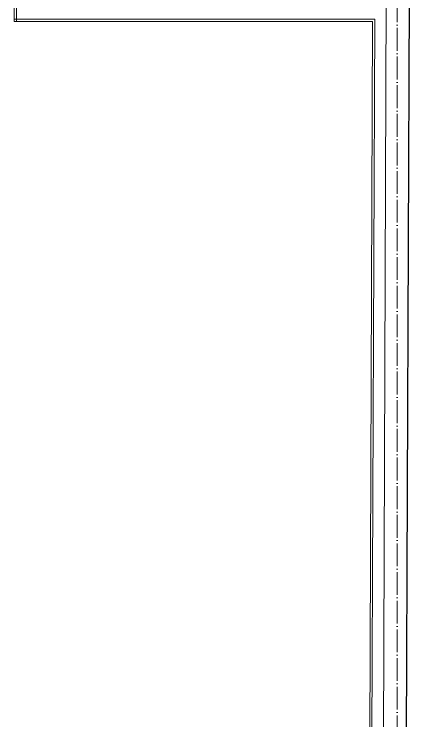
# Model space of a CAD drawing. Header units: millimetres. Extents: x -13069 to 207500, y -71366 to 56785.
# Drawn here: x 6814 to 7164, y 7367 to 7986 of the extents above; entities that cross this region are included whole.
import ezdxf

# ---------------------------------------------------------------- set-up
doc = ezdxf.new("R2010")
doc.units = ezdxf.units.MM
doc.linetypes.add('ADSK_Линия сетки', pattern=[25, 20, -2.5, 0, -2.5])
for name, color, linetype, lineweight in [('Оси', 7, 'Continuous', 9), ('Стены несущие', 7, 'Continuous', 30), ('Стены отделка', 7, 'Continuous', 30), ('Стены штриховка', 7, 'Continuous', 9)]:
    doc.layers.add(name, color=color, linetype=linetype, lineweight=lineweight)

msp = doc.modelspace()

# ---------------------------------------------------------------- linework, layer by layer
at = {"layer": 'Оси', "linetype": 'ADSK_Линия сетки'}
msp.add_line((7149.565, -6603.62), (7149.565, 22349.663), dxfattribs=at)
at = {"layer": 'Стены несущие'}
msp.add_line((7164.278, 9036.869), (7138.134, 2478.232), dxfattribs=at)
at = {"layer": 'Стены отделка', "lineweight": 9}
for p, q in [((7144.278, 9036.949), (7110.452, 551.098)), ((6814.033, 7982), (6814.033, 8442.011)), ((7128.065, 7980), (6816.033, 7980)), ((7098.5, 563.098), (7128.065, 7980))]:
    msp.add_line(p, q, dxfattribs=at)
at = {"layer": 'Стены штриховка'}
for p, q in [((6816.033, 7980), (6816.033, 8442.011)), ((7130.073, 7982), (6814.033, 7982)), ((6814.033, 7980), (6814.033, 7982)), ((6816.033, 7980), (6814.033, 7980)), ((7100.492, 561.098), (7130.073, 7982))]:
    msp.add_line(p, q, dxfattribs=at)

doc.saveas('drawing.dxf')
